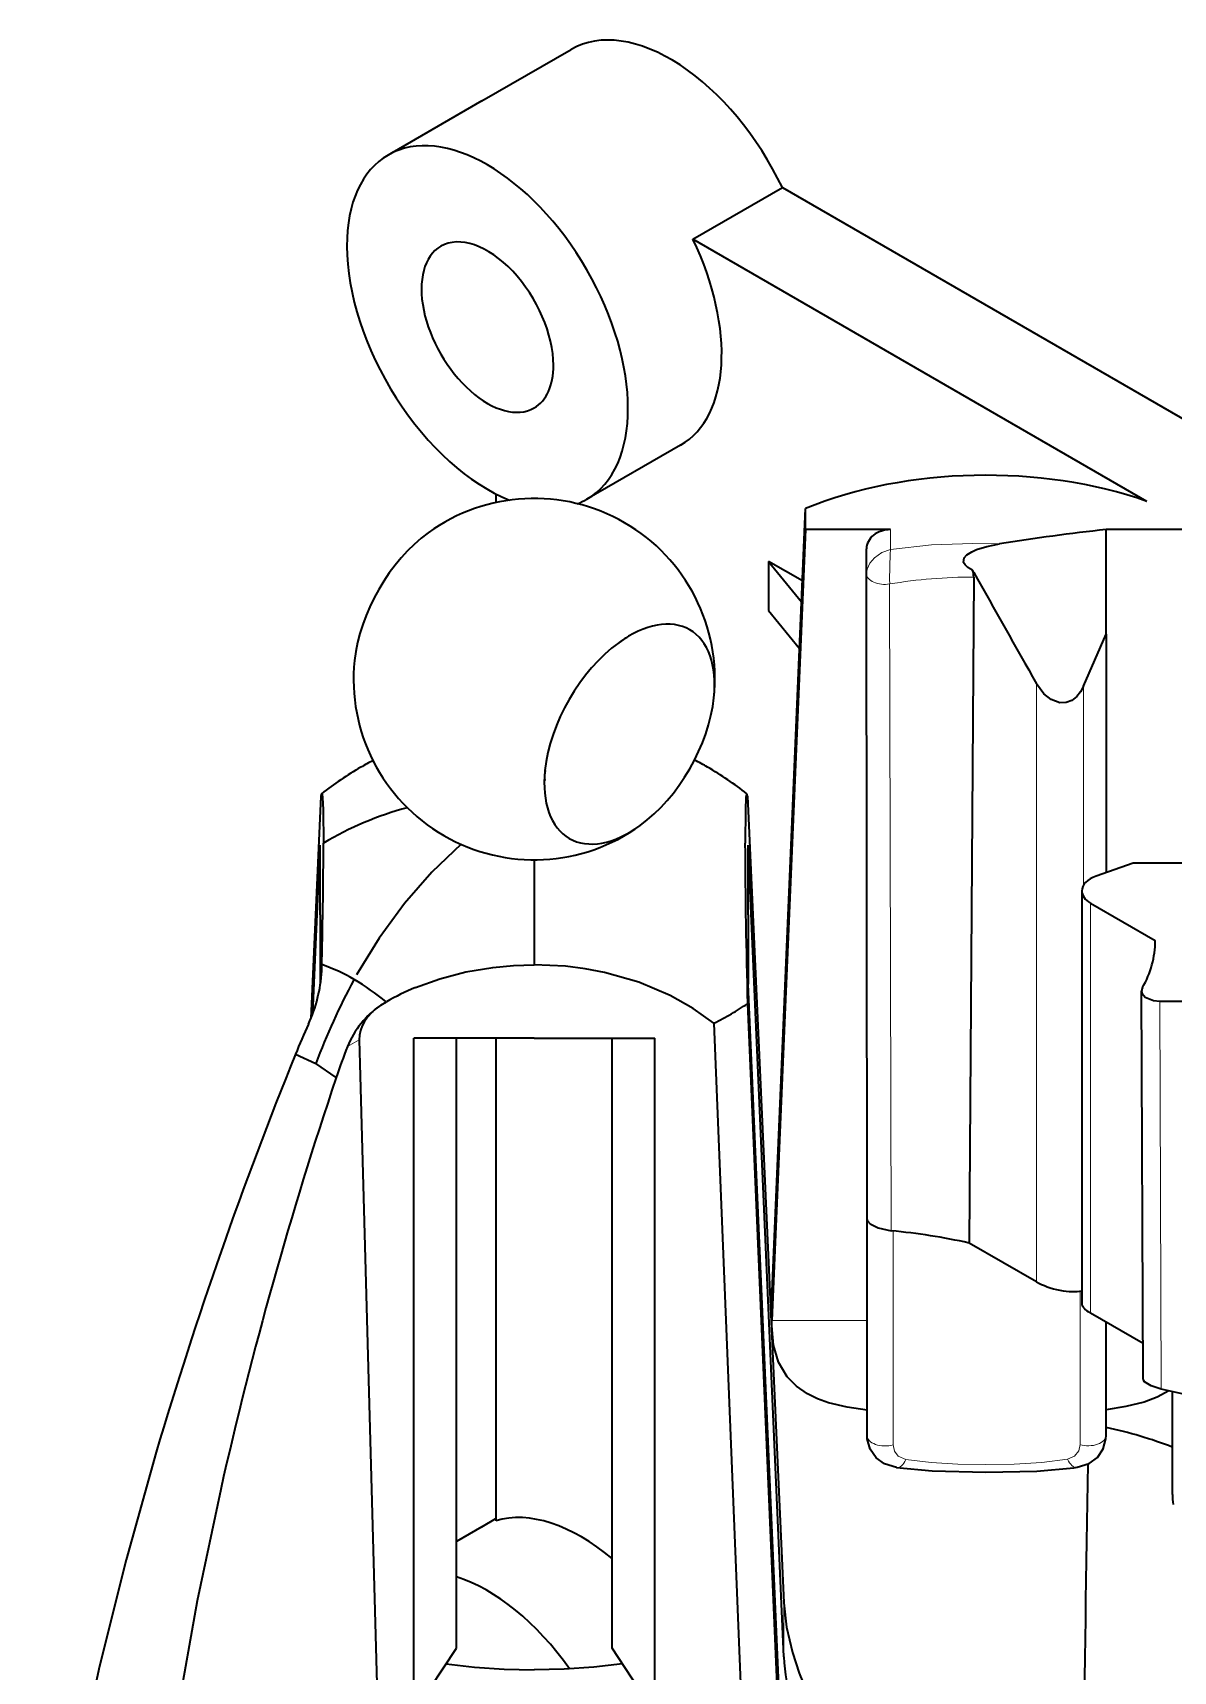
# Model space of a CAD drawing. Extents: x 284 to 1097, y 96 to 774.
# Drawn here: x 697.19 to 716.13, y 679.49 to 706.7 of the extents above; entities that cross this region are included whole.
import ezdxf

# ---------------------------------------------------------------- set-up
doc = ezdxf.new("R2010")
doc.units = 0

msp = doc.modelspace()

# ---------------------------------------------------------------- linework, layer by layer
at = {"color": 7, "lineweight": 35, "ltscale": 0.042866}
for p, q in [((704.647, 705.566), (706.132, 706.423)), ((708.153, 703.27), (709.638, 704.127))]:
    msp.add_line(p, q, dxfattribs=at)
at = {"color": 7, "lineweight": 35, "ltscale": 0.044905}
msp.add_line((704.647, 705.566), (703.091, 704.668), dxfattribs=at)
at = {"color": 7, "lineweight": 35, "ltscale": 0.213855}
msp.add_line((709.638, 704.127), (717.046, 699.85), dxfattribs=at)
at = {"color": 7, "lineweight": 35, "ltscale": 0.217613}
msp.add_line((715.691, 698.917), (708.153, 703.27), dxfattribs=at)
at = {"color": 7, "lineweight": 35, "ltscale": 0.044909}
msp.add_line((707.947, 699.85), (706.391, 698.952), dxfattribs=at)
at = {"color": 7, "lineweight": 35, "ltscale": 0.003546}
msp.add_line((704.883, 699.039), (704.883, 698.897), dxfattribs=at)
at = {"color": 7, "lineweight": 35, "ltscale": 0.328545}
msp.add_line((709.465, 685.667), (710.022, 698.797), dxfattribs=at)
at = {"color": 7, "lineweight": 35, "ltscale": 0.00871}
msp.add_line((710.022, 698.448), (710.022, 698.797), dxfattribs=at)
at = {"color": 7, "lineweight": 35, "ltscale": 0.328618}
msp.add_line((710.022, 698.448), (709.465, 685.316), dxfattribs=at)
at = {"color": 7, "lineweight": 35, "ltscale": 0.025314}
msp.add_line((711.034, 698.448), (710.022, 698.448), dxfattribs=at)
at = {"color": 7, "lineweight": 35, "ltscale": 0.010007}
msp.add_line((711.435, 698.448), (711.034, 698.448), dxfattribs=at)
at = {"color": 7, "lineweight": 13, "ltscale": 0.00834}
msp.add_line((711.435, 698.115), (711.435, 698.448), dxfattribs=at)
at = {"color": 7, "lineweight": 35, "ltscale": 0.024815}
msp.add_line((716.007, 698.448), (715.014, 698.448), dxfattribs=at)
at = {"color": 7, "lineweight": 35, "ltscale": 0.043495}
msp.add_line((715.014, 696.709), (715.014, 698.448), dxfattribs=at)
at = {"color": 7, "lineweight": 35, "ltscale": 0.012407}
msp.add_line((716.503, 698.448), (716.007, 698.448), dxfattribs=at)
at = {"color": 7, "lineweight": 35, "ltscale": 0.020412}
msp.add_line((709.407, 697.921), (709.407, 697.105), dxfattribs=at)
at = {"color": 7, "lineweight": 35, "ltscale": 0.016264}
msp.add_line((709.971, 697.596), (709.407, 697.921), dxfattribs=at)
at = {"color": 7, "lineweight": 35, "ltscale": 0.021662}
msp.add_line((709.407, 697.921), (709.956, 697.251), dxfattribs=at)
at = {"color": 7, "lineweight": 35, "ltscale": 0.010451}
msp.add_line((711.035, 697.712), (711.035, 698.13), dxfattribs=at)
at = {"color": 7, "lineweight": 35, "ltscale": 0.267983}
msp.add_line((711.044, 686.993), (711.035, 697.712), dxfattribs=at)
at = {"color": 7, "lineweight": 35, "ltscale": 0.27648}
msp.add_line((712.815, 697.66), (712.739, 686.601), dxfattribs=at)
at = {"color": 7, "lineweight": 35, "ltscale": 0.001013}
msp.add_line((712.815, 697.738), (712.796, 697.773), dxfattribs=at)
at = {"color": 7, "lineweight": 13, "ltscale": 0.26854}
msp.add_line((711.446, 686.804), (711.419, 697.545), dxfattribs=at)
at = {"color": 7, "lineweight": 35, "ltscale": 0.020364}
msp.add_line((709.407, 697.105), (709.923, 696.475), dxfattribs=at)
at = {"color": 7, "lineweight": 35, "ltscale": 0.023505}
msp.add_line((714.639, 695.847), (715.014, 696.709), dxfattribs=at)
at = {"color": 7, "lineweight": 35, "ltscale": 0.098888}
msp.add_line((715.014, 696.709), (715.014, 692.753), dxfattribs=at)
at = {"color": 7, "lineweight": 13, "ltscale": 0.248254}
msp.add_line((713.859, 695.885), (713.859, 685.955), dxfattribs=at)
at = {"color": 7, "lineweight": 13, "ltscale": 0.082529}
msp.add_line((714.639, 695.847), (714.639, 692.546), dxfattribs=at)
at = {"color": 7, "lineweight": 35, "ltscale": 0.092337}
msp.add_line((701.977, 694.019), (701.811, 690.329), dxfattribs=at)
at = {"color": 7, "lineweight": 35, "ltscale": 0.335155}
msp.add_line((709.059, 694.019), (709.661, 680.627), dxfattribs=at)
at = {"color": 7, "lineweight": 35, "ltscale": 0.069911}
msp.add_line((701.843, 690.413), (701.966, 693.207), dxfattribs=at)
at = {"color": 7, "lineweight": 35, "ltscale": 0.028868}
for p, q in [((701.966, 692.052), (701.966, 693.207)), ((709.07, 692.052), (709.07, 693.207)), ((701.966, 692.052), (701.966, 690.898)), ((709.07, 692.052), (709.07, 690.898))]:
    msp.add_line(p, q, dxfattribs=at)
at = {"color": 7, "lineweight": 35, "ltscale": 0.337196}
msp.add_line((709.661, 679.732), (709.07, 693.207), dxfattribs=at)
at = {"color": 7, "lineweight": 35, "ltscale": 0.043626}
msp.add_line((705.518, 692.966), (705.518, 691.221), dxfattribs=at)
at = {"color": 7, "lineweight": 35, "ltscale": 0.016259}
msp.add_line((715.461, 692.911), (714.848, 692.694), dxfattribs=at)
at = {"color": 7, "lineweight": 35, "ltscale": 0.033449}
msp.add_line((716.799, 692.911), (715.461, 692.911), dxfattribs=at)
at = {"color": 7, "lineweight": 35, "ltscale": 0.171315}
msp.add_line((714.609, 692.448), (714.609, 685.596), dxfattribs=at)
at = {"color": 7, "lineweight": 35, "ltscale": 0.03098}
msp.add_line((714.756, 692.244), (715.829, 691.624), dxfattribs=at)
at = {"color": 7, "lineweight": 13, "ltscale": 0.170178}
msp.add_line((714.756, 692.244), (714.756, 685.437), dxfattribs=at)
at = {"color": 7, "lineweight": 35, "ltscale": 0.012695}
msp.add_line((701.991, 691.224), (702.002, 691.732), dxfattribs=at)
at = {"color": 7, "lineweight": 35, "ltscale": 0.00269}
msp.add_line((701.99, 691.116), (701.991, 691.224), dxfattribs=at)
at = {"color": 7, "lineweight": 35, "ltscale": 0.000244374}
msp.add_line((701.965, 690.888), (701.966, 690.898), dxfattribs=at)
at = {"color": 7, "lineweight": 35, "ltscale": 0.000199354}
msp.add_line((702.522, 690.971), (702.526, 690.978), dxfattribs=at)
at = {"color": 7, "lineweight": 35, "ltscale": 3.20798e-05}
msp.add_line((702.526, 690.978), (702.527, 690.979), dxfattribs=at)
at = {"color": 7, "lineweight": 35, "ltscale": 0.337195}
msp.add_line((709.661, 677.423), (709.07, 690.898), dxfattribs=at)
at = {"color": 7, "lineweight": 35, "ltscale": 0.002696}
msp.add_line((702.97, 690.55), (703.063, 690.605), dxfattribs=at)
at = {"color": 7, "lineweight": 35, "ltscale": 0.351497}
msp.add_line((709.059, 690.575), (709.661, 676.528), dxfattribs=at)
at = {"color": 7, "lineweight": 35, "ltscale": 0.161099}
msp.add_line((715.63, 684.345), (715.603, 690.789), dxfattribs=at)
at = {"color": 7, "lineweight": 35, "ltscale": 0.022398}
msp.add_line((715.903, 690.616), (716.799, 690.616), dxfattribs=at)
at = {"color": 7, "lineweight": 13, "ltscale": 0.161102}
msp.add_line((715.93, 684.172), (715.903, 690.616), dxfattribs=at)
at = {"color": 7, "lineweight": 35, "ltscale": 0.05}
for q in [(703.518, 690.001), (707.518, 690.001)]:
    msp.add_line((705.518, 690.001), q, dxfattribs=at)
at = {"color": 7, "lineweight": 35, "ltscale": 0.345399}
for p, q in [((703.518, 676.185), (703.518, 690.001)), ((707.518, 676.185), (707.518, 690.001))]:
    msp.add_line(p, q, dxfattribs=at)
at = {"color": 7, "lineweight": 35, "ltscale": 0.253165}
for p, q in [((704.225, 679.875), (704.225, 690.001)), ((706.811, 679.875), (706.811, 690.001))]:
    msp.add_line(p, q, dxfattribs=at)
at = {"color": 7, "lineweight": 35, "ltscale": 0.215842}
msp.add_line((704.225, 681.368), (704.225, 690.001), dxfattribs=at)
at = {"color": 7, "lineweight": 35, "ltscale": 0.200299}
msp.add_line((704.883, 690.001), (704.883, 681.99), dxfattribs=at)
at = {"color": 7, "lineweight": 35, "ltscale": 0.351964}
msp.add_line((708.5, 690.253), (709.067, 676.185), dxfattribs=at)
at = {"color": 7, "lineweight": 35, "ltscale": 0.009303}
msp.add_line((701.554, 689.737), (701.891, 689.581), dxfattribs=at)
at = {"color": 7, "lineweight": 13, "ltscale": 0.005604}
msp.add_line((702.612, 689.975), (702.418, 689.863), dxfattribs=at)
at = {"color": 7, "lineweight": 35, "ltscale": 0.010009}
msp.add_line((702.612, 689.975), (702.623, 689.575), dxfattribs=at)
at = {"color": 7, "lineweight": 35, "ltscale": 0.010259}
msp.add_line((702.229, 689.348), (701.891, 689.581), dxfattribs=at)
at = {"color": 7, "lineweight": 35, "ltscale": 0.334859}
msp.add_line((702.623, 689.575), (702.99, 676.185), dxfattribs=at)
at = {"color": 7, "lineweight": 35, "ltscale": 0.089684}
msp.add_line((711.044, 683.404), (711.044, 686.992), dxfattribs=at)
at = {"color": 7, "lineweight": 13, "ltscale": 0.088795}
msp.add_line((711.476, 683.249), (711.476, 686.801), dxfattribs=at)
at = {"color": 7, "lineweight": 35, "ltscale": 0.032317}
msp.add_line((713.859, 685.955), (712.739, 686.601), dxfattribs=at)
at = {"color": 7, "lineweight": 35, "ltscale": 0.002265}
msp.add_line((709.465, 685.667), (709.463, 685.576), dxfattribs=at)
at = {"color": 7, "lineweight": 13, "ltscale": 0.008804}
msp.add_line((709.465, 685.315), (709.465, 685.667), dxfattribs=at)
at = {"color": 7, "lineweight": 13, "ltscale": 0.06373}
msp.add_line((714.58, 683.253), (714.58, 685.802), dxfattribs=at)
at = {"color": 7, "lineweight": 35, "ltscale": 0.008801}
msp.add_line((709.463, 685.224), (709.463, 685.576), dxfattribs=at)
at = {"color": 7, "lineweight": 35, "ltscale": 0.02517}
msp.add_line((715.628, 684.934), (714.756, 685.437), dxfattribs=at)
at = {"color": 7, "lineweight": 35, "ltscale": 0.002262}
msp.add_line((709.463, 685.224), (709.465, 685.315), dxfattribs=at)
at = {"color": 7, "lineweight": 13, "ltscale": 0.039479}
msp.add_line((709.465, 685.316), (711.044, 685.316), dxfattribs=at)
at = {"color": 7, "lineweight": 35, "ltscale": 0.047003}
msp.add_line((715.014, 683.407), (715.014, 685.288), dxfattribs=at)
at = {"color": 7, "lineweight": 35, "ltscale": 0.012732}
msp.add_line((716.428, 684.063), (715.93, 684.172), dxfattribs=at)
at = {"color": 7, "lineweight": 35, "ltscale": 0.042619}
msp.add_line((716.113, 682.427), (716.113, 684.132), dxfattribs=at)
at = {"color": 7, "lineweight": 35, "ltscale": 0.01218}
msp.add_line((704.647, 681.888), (704.225, 681.644), dxfattribs=at)
at = {"color": 7, "lineweight": 35, "ltscale": 0.006803}
msp.add_line((704.647, 681.888), (704.883, 682.024), dxfattribs=at)
at = {"color": 7, "lineweight": 13, "ltscale": 0.02236}
msp.add_line((709.661, 679.732), (709.661, 680.627), dxfattribs=at)
at = {"color": 7, "lineweight": 35, "ltscale": 0.032156}
for p, q in [((703.518, 678.8), (704.225, 679.875)), ((707.518, 678.8), (706.811, 679.875))]:
    msp.add_line(p, q, dxfattribs=at)
at = {"color": 7, "lineweight": 13}
for points in [[(713.244, 698.213), (712.802, 698.219), (712.112, 698.193), (711.435, 698.115)], [(711.435, 698.115), (711.291, 698.066), (711.165, 697.978), (711.092, 697.892), (711.046, 697.792), (711.035, 697.712)], [(711.476, 683.249), (711.498, 683.144), (711.56, 683.064), (711.689, 683.008)], [(714.372, 683.014), (714.486, 683.061), (714.559, 683.151), (714.58, 683.253)], [(711.689, 683.008), (712.108, 682.955), (712.554, 682.929), (713.014, 682.921)], [(713.014, 682.921), (713.487, 682.929), (713.945, 682.957), (714.372, 683.014)]]:
    msp.add_lwpolyline(points, dxfattribs=at)
at = {"color": 7, "lineweight": 35}
for points in [[(712.796, 697.773), (712.719, 697.819), (712.672, 697.861), (712.646, 697.901), (712.654, 697.98), (712.701, 698.031), (712.781, 698.081), (712.863, 698.117), (713.032, 698.17), (713.244, 698.213)], [(714.639, 695.847), (714.59, 695.756), (714.526, 695.675), (714.445, 695.612), (714.349, 695.575), (714.246, 695.572), (714.1, 695.624), (713.978, 695.722), (713.859, 695.885)], [(701.989, 694.062), (701.989, 694.062), (701.991, 694.062), (701.993, 694.06), (701.996, 694.049), (702.003, 694.001), (702.013, 693.792), (702.018, 693.242)], [(709.047, 694.062), (709.046, 694.062), (709.045, 694.062), (709.043, 694.06), (709.04, 694.049), (709.033, 694.001), (709.023, 693.792), (709.018, 693.242)], [(704.307, 693.223), (703.82, 692.762), (703.362, 692.238), (702.941, 691.664), (702.569, 691.056)], [(703.544, 690.842), (703.952, 690.989), (704.382, 691.102), (704.83, 691.178), (705.173, 691.21), (705.518, 691.221)], [(708.5, 690.253), (708.158, 690.498), (707.773, 690.714), (707.255, 690.933), (706.684, 691.095), (706.365, 691.155), (706.038, 691.196), (705.518, 691.221)], [(715.603, 690.789), (715.613, 690.744), (715.663, 690.685), (715.798, 690.627), (715.903, 690.616)], [(711.044, 686.993), (711.05, 686.97), (711.095, 686.922), (711.229, 686.853), (711.446, 686.804)], [(711.044, 683.827), (710.712, 683.876), (710.406, 683.95), (710.222, 684.015), (710.054, 684.096), (709.87, 684.222), (709.719, 684.377), (709.575, 684.62), (709.491, 684.905), (709.463, 685.224)], [(715.93, 684.172), (715.763, 684.227), (715.653, 684.298), (715.636, 684.322), (715.63, 684.345)], [(716.056, 684.144), (715.863, 684.04), (715.647, 683.959), (715.343, 683.884), (715.014, 683.833)], [(711.533, 682.871), (711.334, 682.933), (711.193, 683.036), (711.095, 683.176), (711.047, 683.347), (711.044, 683.404)], [(714.534, 682.877), (714.732, 682.941), (714.868, 683.042), (714.966, 683.184), (715.011, 683.351), (715.014, 683.407)], [(699.241, 683.127), (698.74, 681.342), (698.299, 679.572), (697.929, 677.854), (697.609, 676.086), (697.363, 674.347), (697.192, 672.643)], [(711.533, 682.871), (712.127, 682.816), (713.014, 682.794)], [(713.014, 682.794), (713.863, 682.814), (714.475, 682.868), (714.534, 682.877)], [(700.312, 682.509), (699.923, 680.659), (699.596, 678.823), (699.338, 677.04), (699.138, 675.203), (699.012, 673.395), (698.961, 671.622)], [(709.661, 680.627), (709.707, 680.223), (709.807, 679.802), (709.917, 679.461), (710.196, 678.78), (710.552, 678.015), (710.771, 677.529), (710.866, 677.293), (710.985, 676.95), (711.069, 676.621), (711.114, 676.286)], [(704.055, 679.616), (704.528, 679.557), (705.019, 679.526), (705.518, 679.516)], [(706.981, 679.616), (706.508, 679.557), (706.017, 679.526), (705.518, 679.516)]]:
    msp.add_lwpolyline(points, dxfattribs=at)
for centre, radius, start, end in [((705.518, 695.965), 3, 60.0035, 125.9062), ((705.518, 695.965), 3, 354.0915, 60.0035), ((719.242, 659.948), 38.732, 96.2659, 98.9074), ((712.448, 697.655), 0.367, 0.806, 18.7837), ((1068.773, 896.959), 407.915, 209.23468, 209.53336), ((707.449, 695.873), 0.874, 116.3246, 127.1782), ((705.518, 695.965), 3, 174.0915, 240), ((705.634, 689.718), 5.525, 60.0056, 62.571), ((705.361, 689.785), 5.447, 119.98, 128.2609), ((705.399, 689.722), 5.52, 117.6242, 119.9952), ((706.564, 694.339), 0.874, 172.8271, 183.6838), ((705.675, 689.785), 5.447, 51.7391, 60.02), ((702.088, 694.013), 0.112, 153.7774, 176.6884), ((704.824, 688.534), 5.481, 104.9426, 120.797), ((708.947, 694.013), 0.112, 3.3116, 26.2226), ((705.518, 695.965), 3, 240, 305.9062), ((615.667, 693.421), 86.351, 358.87963, 359.88166), ((825.193, 693.763), 116.177, 180.25693, 181.57215), ((714.219, 691.642), 1.611, 330.228, 359.385), ((699.521, 691.263), 2.472, 335.4664, 356.6014), ((701.005, 688.359), 3.03, 59.8354, 70.9959), ((712.227, 685.722), 11.033, 151.5943, 159.5258), ((700.459, 687.449), 4.091, 50.488, 59.6413), ((705.272, 686.714), 4.475, 112.7186, 119.583), ((715.711, 690.788), 0.108, 150.2453, 179.6416), ((703.821, 689.301), 1.512, 124.2796, 158.1907), ((711.625, 685.663), 10.864, 155.1056, 157.9755), ((768.32, 662.658), 72.048, 157.92348, 163.49481), ((711.951, 686.083), 10.256, 158.3729, 161.439), ((767.781, 667.279), 69.167, 161.39371, 167.27967), ((710.472, 676.366), 10.483, 77.5101, 84.6698), ((11402.64, 515.602), 10689.241, 179.1030646, 179.1582798), ((717.139, 682.434), 1.026, 180.3761, 189.7891)]:
    msp.add_arc(centre, radius, start, end, dxfattribs=at)
at = {"color": 7, "lineweight": 13}
for centre, radius, start, end in [((718.979, 697.644), 7.56, 176.4303, 180.7463), ((712.812, 689.147), 8.513, 89.9819, 99.4184)]:
    msp.add_arc(centre, radius, start, end, dxfattribs=at)
at = {"color": 7, "lineweight": 35}
for centre, major_axis, ratio, start_param, end_param in [((707.782, 703.565), (1.65, -2.858), 0.57735, 1.436497, 3.14165), ((704.741, 701.81), (-1.65, 2.858), 0.57735, 3.141593, 6.283185), ((704.741, 701.81), (-1.65, 2.858), 0.57735, 6.283185, 7.068583), ((704.741, 701.81), (-0.775, 1.342), 0.57735, 3.926991, 6.283185), ((704.741, 701.81), (-1.65, 2.858), 0.57735, 0.785398, 2.51433), ((704.741, 701.81), (-0.775, 1.342), 0.57735, 6.283185, 9.424778), ((706.297, 702.708), (-1.65, 2.858), 0.57735, 3.141593, 4.578089), ((704.741, 701.81), (-0.775, 1.342), 0.57735, 3.141593, 3.926991), ((713.014, 696.38), (-5.145, 0), 0.57735, 4.165236, 5.333107), ((704.741, 701.81), (-1.65, 2.858), 0.57735, 3.05139, 3.141593), ((711.435, 698.13), (-0.4, 0), 0.79583, 4.712376, 6.283905), ((703.937, 696.878), (-1, -1.732), 0.57735, 4.053362, 5.371347), ((707.099, 695.052), (-1, -1.732), 0.57735, 2.229754, 4.053362), ((707.099, 695.052), (-1, -1.732), 0.57735, 4.053362, 5.371347), ((707.099, 695.052), (-1, -1.732), 0.57735, 0.911769, 2.229754), ((707.099, 695.052), (-1, -1.732), 0.57735, 5.371347, 7.194954), ((715.109, 692.448), (-0.5, 0), 0.57735, 5.262168, 6.283164), ((715.109, 692.448), (-0.5, 0), 0.57735, 6.283164, 7.068583), ((704.026, 690.01), (1.414, 0.033), 0.591397, 2.400435, 3.144176), ((705.518, 692.297), (4.63, 0), 0.57735, 5.497787, 5.583248), ((705.518, 692.297), (-4.63, 0), 0.57735, 2.270734, 2.356194), ((714.212, 686.004), (-0.498, 0.124), 0.339389, 0.869944, 2.572556), ((715.109, 685.486), (0.498, -0.124), 0.33941, 3.22616, 4.011724), ((713.014, 680.5), (-5.63, 0), 0.57735, 4.129615, 4.349218), ((706.297, 679.03), (-1.65, 2.858), 0.57735, 5.275681, 6.148886), ((704.741, 678.132), (-1.65, 2.858), 0.57735, 4.873232, 5.720819), ((713.658, 679.849), (4, 0), 0.816497, 3.177373, 3.672766)]:
    msp.add_ellipse(centre, major_axis=major_axis, ratio=ratio, start_param=start_param, end_param=end_param, dxfattribs=at)
at = {"color": 7, "lineweight": 13}
for centre, major_axis, ratio, start_param, end_param in [((711.335, 697.712), (0.3, 0), 0.580593, 3.14103, 4.996679), ((711.344, 683.404), (-0.3, 0), 0.57735, 6.28312, 8.309004), ((714.714, 683.407), (0.3, 0), 0.57735, 4.248556, 6.283185), ((711.576, 683.168), (-0.043, -0.297), 0.512058, 0.000045, 1.075493), ((714.488, 683.173), (0.045, -0.297), 0.524386, 5.199234, 6.283155), ((716.413, 682.427), (-0.3, 0), 0.57735, 6.283185, 6.594917)]:
    msp.add_ellipse(centre, major_axis=major_axis, ratio=ratio, start_param=start_param, end_param=end_param, dxfattribs=at)

doc.saveas('drawing.dxf')
